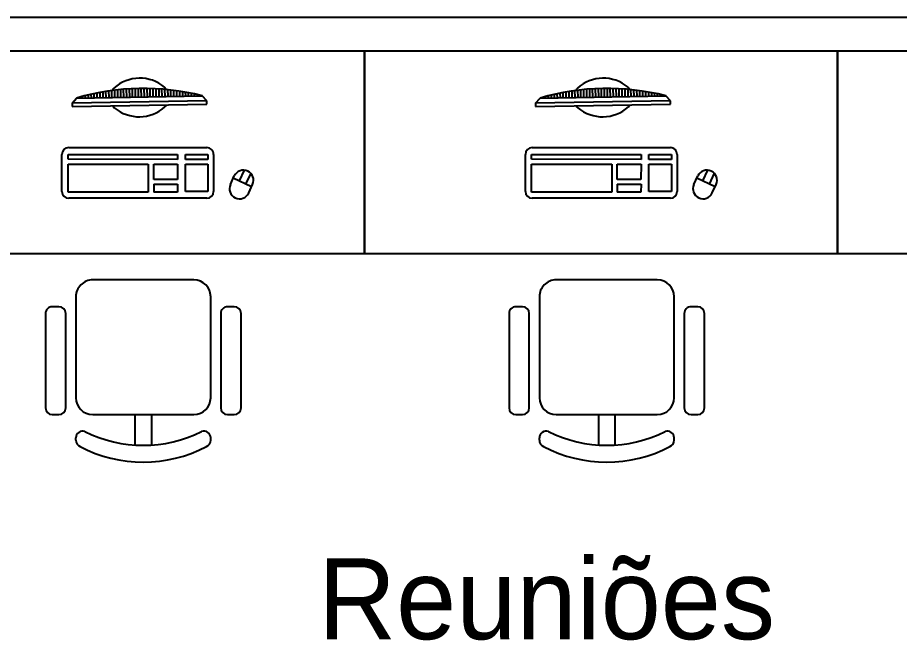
# Model space of a CAD drawing. Extents: x 741 to 1339, y 725 to 848.
# Drawn here: x 1119.394 to 1122.01, y 786.853 to 788.702 of the extents above; entities that cross this region are included whole.
import ezdxf

# ---------------------------------------------------------------- set-up
doc = ezdxf.new("R2010")
doc.units = 0
doc.header["$MEASUREMENT"] = 0
for name, color, linetype in [('5', 5, 'CONTINUOUS'), ('Lay Out', 31, 'CONTINUOUS'), ('PAREDES', 7, 'CONTINUOUS'), ('Textos', 7, 'CONTINUOUS')]:
    doc.layers.add(name, color=color, linetype=linetype)
doc.styles.add('PADRAO MK', font='AVGARDN.TTF')

# ---------------------------------------------------------------- blocks, each defined once
blk = doc.blocks.new('computerr')
at = {"layer": 'Lay Out', "ltscale": 0.6}
h = blk.add_hatch(dxfattribs=at)
h.set_pattern_fill('ANSI31', color=256, scale=0.07, angle=45, style=0)
h.set_pattern_definition([(90, (8.432981, 4.289497), (-0.00875, 9e-19), [])])
h.paths.add_polyline_path([(36.2557, -1.4849), (36.6288, -1.4849, 0.133994)])
for p, q in [((36.2423, -1.4999), (36.2557, -1.4849)), ((36.2557, -1.4849), (36.6288, -1.4849)), ((36.6423, -1.4999), (36.6288, -1.4849)), ((36.6423, -1.4999), (36.2423, -1.4999)), ((36.2423, -1.4999), (36.2423, -1.5099)), ((36.2423, -1.5099), (36.6423, -1.5099)), ((36.6423, -1.5099), (36.6423, -1.4999)), ((36.2298, -1.6318), (36.6397, -1.6393)), ((36.2074, -1.7616), (36.2094, -1.6515)), ((36.2272, -1.6664), (36.2275, -1.652)), ((36.5519, -1.6725), (36.2272, -1.6664)), ((36.2275, -1.652), (36.5522, -1.6581)), ((36.5522, -1.6581), (36.5519, -1.6725)), ((36.5754, -1.6729), (36.5757, -1.6585)), ((36.6422, -1.6742), (36.5754, -1.6729)), ((36.5757, -1.6585), (36.6424, -1.6597)), ((36.6424, -1.6597), (36.6422, -1.6742)), ((36.6593, -1.6597), (36.6573, -1.7699)), ((36.2254, -1.7638), (36.2269, -1.6808)), ((36.2269, -1.6808), (36.4651, -1.6853)), ((36.4651, -1.6853), (36.4635, -1.7682)), ((36.4805, -1.7307), (36.4813, -1.6856)), ((36.4813, -1.6856), (36.5517, -1.6869)), ((36.5517, -1.6869), (36.5508, -1.732)), ((36.5736, -1.7685), (36.5751, -1.6873)), ((36.5751, -1.6873), (36.6419, -1.6886)), ((36.6419, -1.6886), (36.6404, -1.7697)), ((36.7073, -1.7499), (36.7195, -1.7249)), ((36.7488, -1.7081), (36.7333, -1.74)), ((36.7683, -1.7174), (36.7527, -1.7494)), ((36.4802, -1.7451), (36.4798, -1.7685)), ((36.4802, -1.7451), (36.5506, -1.7464)), ((36.5508, -1.732), (36.4805, -1.7307)), ((36.5506, -1.7464), (36.5501, -1.7698)), ((36.7701, -1.7579), (36.7162, -1.7317)), ((36.7613, -1.7761), (36.7735, -1.7511)), ((36.4635, -1.7682), (36.2254, -1.7638)), ((36.5501, -1.7698), (36.4798, -1.7685)), ((36.6404, -1.7697), (36.5736, -1.7685)), ((36.6369, -1.7895), (36.2271, -1.782))]:
    blk.add_line(p, q, dxfattribs=at)
for centre, radius, start, end in [((36.4423, -1.5429), 0.1136, 48.6233, 131.3767), ((36.4423, -2.1686), 0.7087, 74.7363, 105.2637), ((36.4107, -1.4975), 0.059, 137.5629, 145.9179), ((36.4738, -1.4975), 0.059, 34.0821, 42.4371), ((36.4738, -1.4975), 0.059, 19.4175, 20.0563), ((36.4107, -1.4758), 0.059, 215.2227, 222.4371), ((36.4423, -1.4304), 0.1136, 228.6233, 311.3767), ((36.4738, -1.4758), 0.059, 317.5629, 324.7773), ((36.2294, -1.6518), 0.02, 88.9518, 178.9518), ((36.6393, -1.6593), 0.02, 358.9518, 88.9518), ((36.7465, -1.738), 0.03, 334.0346, 154.0346), ((36.7343, -1.763), 0.03, 154.0346, 334.0346), ((36.2274, -1.762), 0.02, 178.9518, 268.9518), ((36.6373, -1.7695), 0.02, 268.9518, 358.9518)]:
    blk.add_arc(centre, radius, start, end, dxfattribs=at)
blk = doc.blocks.new('kfasf')
at = {"layer": 'Lay Out', "ltscale": 0.6}
for p, q in [((1121.1753, 508.3052), (1121.1753, 508.2157)), ((1121.1753, 508.3052), (1121.1753, 508.2157)), ((1121.2253, 508.2157), (1121.2253, 508.3052)), ((1121.2253, 508.2157), (1121.2253, 508.3052)), ((1121.0003, 508.2922), (1121.0003, 508.285)), ((1121.0003, 508.2922), (1121.0003, 508.285)), ((1121.4003, 508.2922), (1121.4003, 508.285)), ((1121.4003, 508.2922), (1121.4003, 508.285)), ((1120.9503, 508.2157), (1120.9303, 508.2157)), ((1120.9503, 508.2157), (1120.9303, 508.2157)), ((1121.3503, 508.2157), (1121.0503, 508.2157)), ((1121.1753, 508.2157), (1121.0503, 508.2157)), ((1121.3503, 508.2157), (1121.2253, 508.2157)), ((1121.4703, 508.2157), (1121.4503, 508.2157)), ((1121.4703, 508.2157), (1121.4503, 508.2157)), ((1120.9103, 508.1957), (1120.9103, 507.9157)), ((1120.9103, 508.1957), (1120.9103, 507.9157)), ((1120.9703, 507.9157), (1120.9703, 508.1957)), ((1120.9703, 507.9157), (1120.9703, 508.1957)), ((1121.4303, 508.1957), (1121.4303, 507.9157)), ((1121.4303, 508.1957), (1121.4303, 507.9157)), ((1121.4903, 507.9157), (1121.4903, 508.1957)), ((1121.4903, 507.9157), (1121.4903, 508.1957)), ((1121.0003, 508.1657), (1121.0003, 507.8657)), ((1121.0003, 508.1657), (1121.0003, 507.8657)), ((1121.4003, 507.8657), (1121.4003, 508.1657)), ((1121.4003, 507.8657), (1121.4003, 508.1657)), ((1120.9303, 507.8957), (1120.9503, 507.8957)), ((1120.9303, 507.8957), (1120.9503, 507.8957)), ((1121.4503, 507.8957), (1121.4703, 507.8957)), ((1121.4503, 507.8957), (1121.4703, 507.8957)), ((1121.0503, 507.8157), (1121.3503, 507.8157)), ((1121.0503, 507.8157), (1121.3503, 507.8157))]:
    blk.add_line(p, q, dxfattribs=at)
for centre, radius, start, end in [((1121.2003, 507.9547), 0.4024, 62.2615, 117.7385), ((1121.2003, 507.9547), 0.4024, 62.2615, 117.7385), ((1121.0203, 508.2922), 0.02, 111.4125, 180), ((1121.0203, 508.2922), 0.02, 111.4125, 180), ((1121.2003, 507.9204), 0.3867, 63.4032, 116.5968), ((1121.3803, 508.2922), 0.02, 0, 68.5875), ((1121.3803, 508.2922), 0.02, 0, 68.5875), ((1121.0203, 508.285), 0.02, 180, 290.0771), ((1121.0203, 508.285), 0.02, 180, 290.0771), ((1121.3803, 508.285), 0.02, 249.9229, 0), ((1121.3803, 508.285), 0.02, 249.9229, 0), ((1120.9303, 508.1957), 0.02, 90, 180), ((1120.9303, 508.1957), 0.02, 90, 180), ((1120.9503, 508.1957), 0.02, 0, 90), ((1120.9503, 508.1957), 0.02, 0, 90), ((1121.0503, 508.1657), 0.05, 90, 180), ((1121.0503, 508.1657), 0.05, 90, 180), ((1121.3503, 508.1657), 0.05, 0, 90), ((1121.3503, 508.1657), 0.05, 0, 90), ((1121.4503, 508.1957), 0.02, 90, 180), ((1121.4503, 508.1957), 0.02, 90, 180), ((1121.4703, 508.1957), 0.02, 0, 90), ((1121.4703, 508.1957), 0.02, 0, 90), ((1120.9303, 507.9157), 0.02, 180, 270), ((1120.9303, 507.9157), 0.02, 180, 270), ((1120.9503, 507.9157), 0.02, 270, 0), ((1120.9503, 507.9157), 0.02, 270, 0), ((1121.4503, 507.9157), 0.02, 180, 270), ((1121.4503, 507.9157), 0.02, 180, 270), ((1121.4703, 507.9157), 0.02, 270, 0), ((1121.4703, 507.9157), 0.02, 270, 0), ((1121.0503, 507.8657), 0.05, 180, 270), ((1121.0503, 507.8657), 0.05, 180, 270), ((1121.3503, 507.8657), 0.05, 270, 0), ((1121.3503, 507.8657), 0.05, 270, 0)]:
    blk.add_arc(centre, radius, start, end, dxfattribs=at)
blk = doc.blocks.new('Layout')
at = {"layer": 'Lay Out'}
for points in [[(1173.2829, 503.2454), (1173.2829, 503.2454), (1173.2829, 503.2454), (1174.6857, 503.2454), (1174.6857, 503.8454), (1173.2829, 503.8454), (1173.2829, 503.2454)], [(1174.6857, 503.2454), (1174.6857, 503.2454), (1174.6857, 503.2454), (1176.0884, 503.2454), (1176.0884, 503.8454), (1174.6857, 503.8454), (1174.6857, 503.2454)], [(1176.0884, 503.2454), (1176.0884, 503.2454), (1176.0884, 503.2454), (1177.4911, 503.2454), (1177.4911, 503.8454), (1176.0884, 503.8454), (1176.0884, 503.2454)]]:
    blk.add_lwpolyline(points, dxfattribs=at)
at = {"layer": 'Lay Out', "ltscale": 0.6}
for name, p, rotation in [('computerr', (1137.5543, 504.528), 1.04823082404678), ('computerr', (1138.9295, 504.528), 1.04823082404678), ('kfasf', (2295.2294, 1010.9824), 180), ('kfasf', (2296.6046, 1010.9824), 180)]:
    blk.add_blockref(name, p, dxfattribs=dict(at, rotation=rotation))
blk = doc.blocks.new('Paredes internas')
at = {"layer": '5', "color": 1}
for points in [[(1178.806, 503.7854), (1178.806, 503.9454), (1172.846, 503.9454)], [(1178.706, 503.7854), (1178.706, 503.8454), (1172.846, 503.8454)]]:
    blk.add_lwpolyline(points, dxfattribs=at)

msp = doc.modelspace()

# ---------------------------------------------------------------- block references
at = {"layer": 'PAREDES', "color": 7, "lineweight": 0}
for name in ['Layout', 'Paredes internas']:
    msp.add_blockref(name, (-54.2627, 284.7565), dxfattribs=at)

# ---------------------------------------------------------------- texts
at = {"layer": 'Textos', "color": 3, "style": 'PADRAO MK'}
msp.add_text('Reuniões', height=0.24, dxfattribs=at).set_placement((1120.2849, 786.856))

doc.saveas('drawing.dxf')
